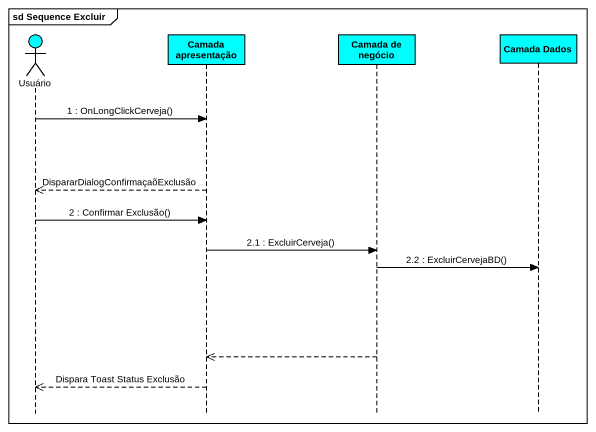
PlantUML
@startuml
mainframe sd Sequence Excluir
hide footbox
actor Usuário #00FFFF
participant "Camada apresentação" as Camada_apresentação #00FFFF
participant "Camada de negócio" as Camada_de_negócio #00FFFF
participant "Camada Dados" as Camada_Dados #00FFFF

Usuário -> Camada_apresentação : 1 : OnLongClickCerveja()
Camada_apresentação -->> Usuário : DispararDialogConfirmaçaõExclusão
Usuário -> Camada_apresentação : 2 : Confirmar Exclusão()
Camada_apresentação -> Camada_de_negócio : 2.1 : ExcluirCerveja()
Camada_de_negócio -> Camada_Dados : 2.2 : ExcluirCervejaBD()
Camada_de_negócio -->> Camada_apresentação
Camada_apresentação -->> Usuário : Dispara Toast Status Exclusão
@enduml
